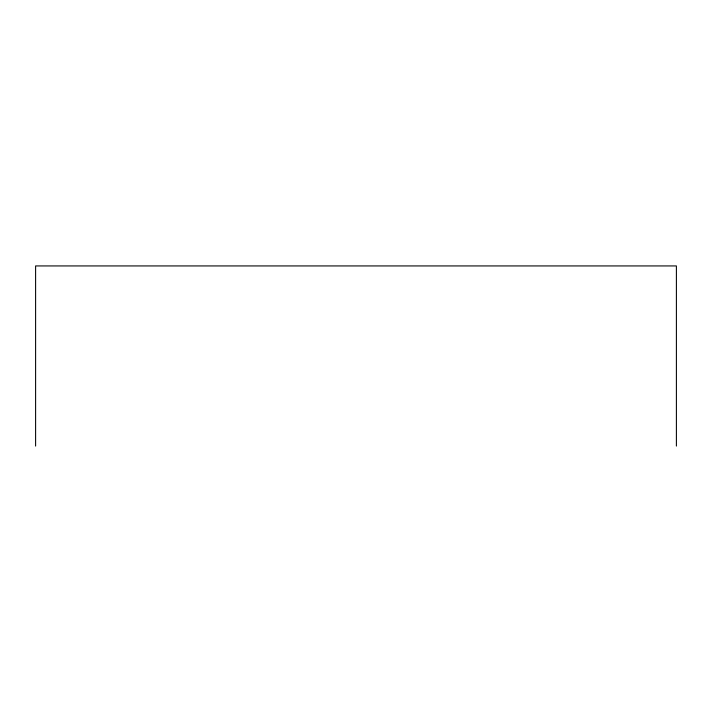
<?xml version="1.0" encoding="UTF-8"?>
<svg xmlns="http://www.w3.org/2000/svg" width="712" height="712" viewBox="0 0 712 712"><rect width="100%" height="100%" fill="white"/><g stroke="black" fill="none" stroke-linecap="round" stroke-linejoin="round"><path stroke-width="1.07" d="M676.4 446.068L676.4 265.932L35.6 265.932L35.6 446.068"/></g></svg>
